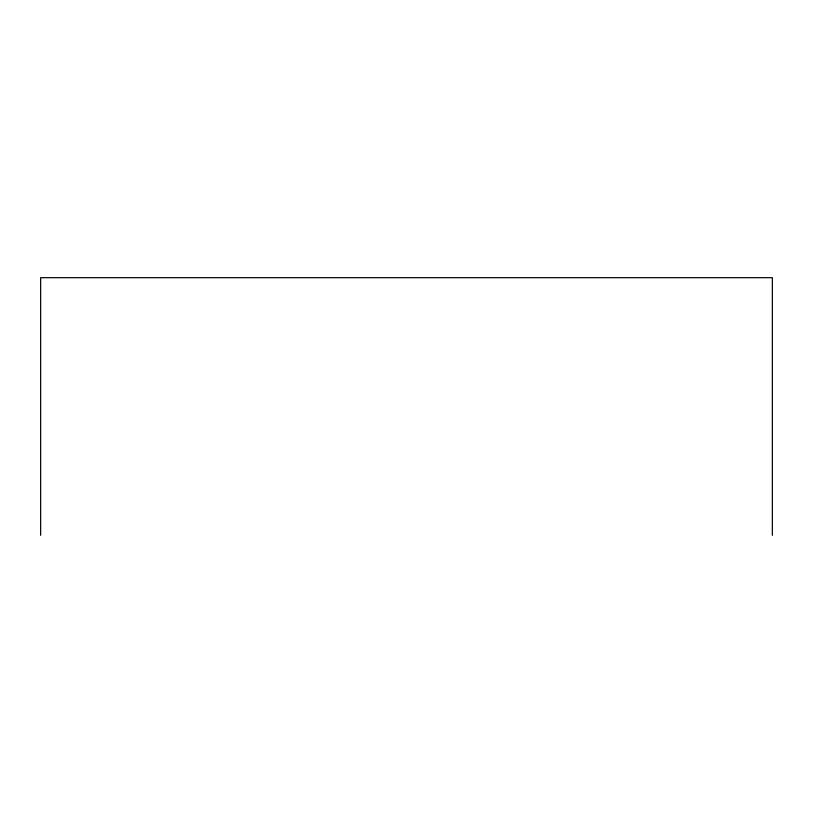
<?xml version="1.0" encoding="UTF-8"?>
<svg xmlns="http://www.w3.org/2000/svg" width="813" height="813" viewBox="0 0 813 813"><rect width="100%" height="100%" fill="white"/><g stroke="black" fill="none" stroke-linecap="round" stroke-linejoin="round"><path stroke-width="1.22" d="M772.35 535.32L772.35 277.68L40.65 277.68L40.65 535.32"/></g></svg>
